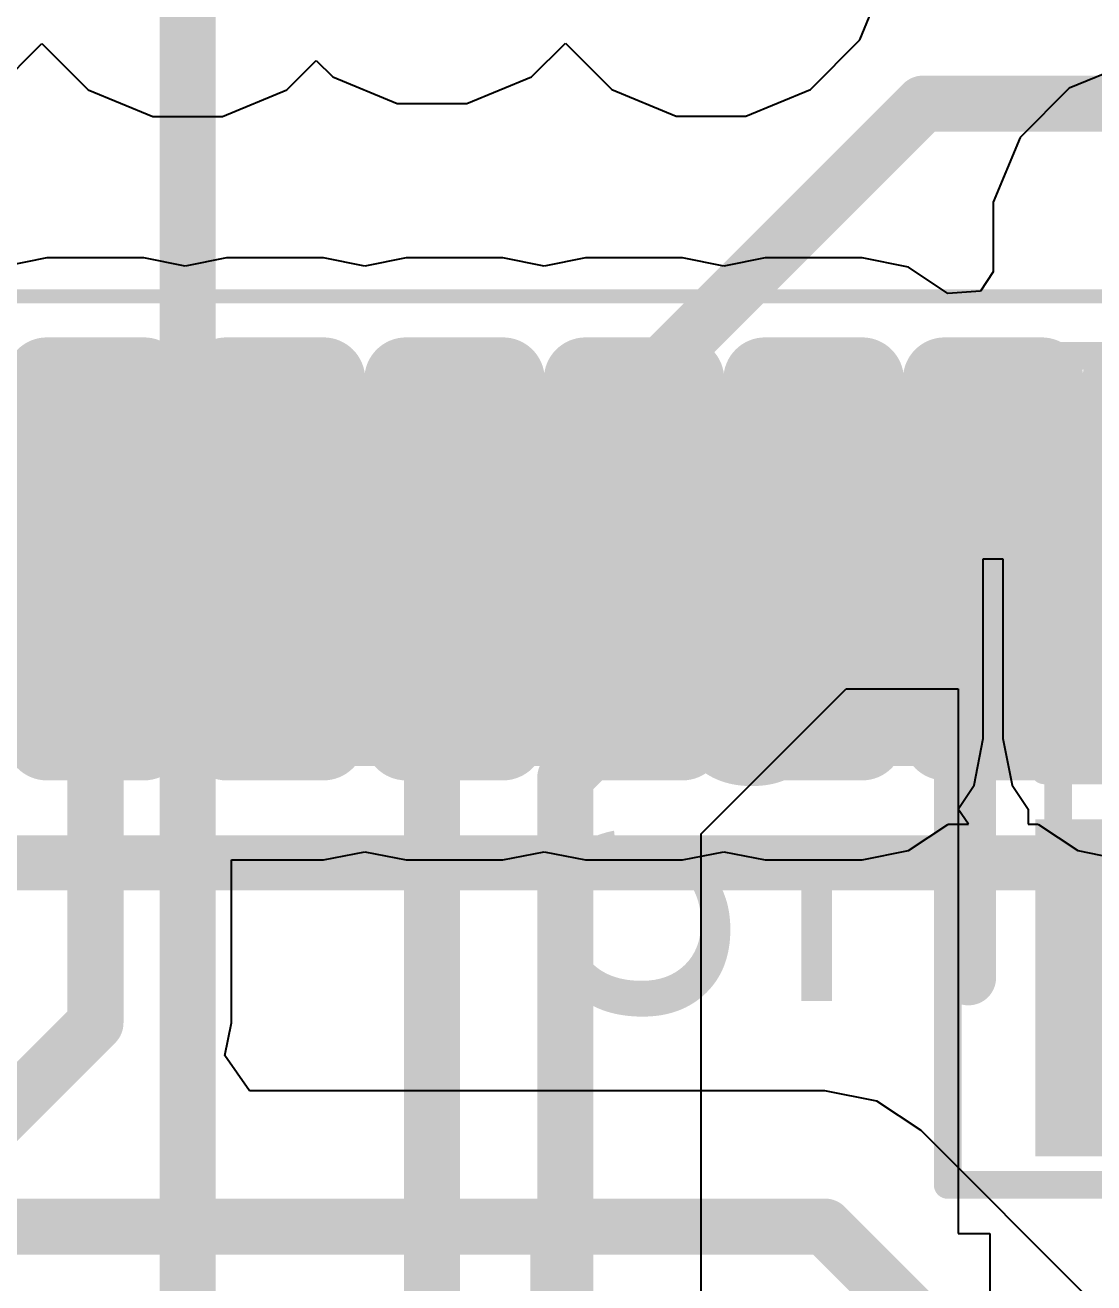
# Model space of a CAD drawing. Header units: inches. Extents: x -0.27 to 1.97, y -0.26 to 0.99.
# Drawn here: x 1.478 to 1.6303, y 0.501 to 0.6802 of the extents above; entities that cross this region are included whole.
import ezdxf

# ---------------------------------------------------------------- set-up
doc = ezdxf.new("R2010")
doc.units = ezdxf.units.IN
doc.header["$MEASUREMENT"] = 0
for name, color, linetype in [('Bottom Layer', 5, 'Continuous'), ('Bottom Overlay', 54, 'Continuous'), ('Bottom Paste', 16, 'Continuous'), ('Bottom Solder', 6, 'Continuous'), ('Mechanical 10', 56, 'Continuous'), ('Mechanical 12', 56, 'Continuous'), ('Mechanical 13', 56, 'Continuous'), ('Mechanical 14', 56, 'Continuous'), ('Mechanical 15', 56, 'Continuous'), ('Mechanical 3', 76, 'Continuous'), ('Top Layer', 1, 'Continuous'), ('Top Overlay', 2, 'Continuous'), ('Top Paste', 8, 'Continuous'), ('Top Solder', 216, 'Continuous')]:
    doc.layers.add(name, color=color, linetype=linetype)
doc.styles.add('Arial', font='', dxfattribs={"height": 0.2})
doc.styles.get('Arial').set_extended_font_data('Arial')

# ---------------------------------------------------------------- blocks, each defined once
blk = doc.blocks.new('XNLD_TSSOP24_N_B_11')
at = {"layer": 'Bottom Layer'}
h = blk.add_hatch(color=5, dxfattribs=at)
edge = h.paths.add_edge_path()
edge.add_arc((0.14175, 0.07089), 0.00195, 0, 90)
edge.add_line((0.14175, 0.07283), (0.09053, 0.07283))
edge.add_arc((0.09053, 0.07089), 0.00195, 90, 180)
edge.add_line((0.08858, 0.07089), (0.08858, 0.05707))
edge.add_arc((0.09053, 0.05707), 0.00195, 180, 270)
edge.add_line((0.09053, 0.05512), (0.14175, 0.05512))
edge.add_arc((0.14175, 0.05707), 0.00195, 270, 360)
edge.add_line((0.1437, 0.05707), (0.1437, 0.07089))
h = blk.add_hatch(color=5, dxfattribs=at)
edge = h.paths.add_edge_path()
edge.add_arc((0.14175, 0.0453), 0.00195, 0, 90)
edge.add_line((0.14175, 0.04724), (0.09053, 0.04724))
edge.add_arc((0.09053, 0.0453), 0.00195, 90, 180)
edge.add_line((0.08858, 0.0453), (0.08858, 0.03148))
edge.add_arc((0.09053, 0.03148), 0.00195, 180, 270)
edge.add_line((0.09053, 0.02953), (0.14175, 0.02953))
edge.add_arc((0.14175, 0.03148), 0.00195, 270, 360)
edge.add_line((0.1437, 0.03148), (0.1437, 0.0453))
h = blk.add_hatch(color=5, dxfattribs=at)
edge = h.paths.add_edge_path()
edge.add_arc((0.14175, 0.0197), 0.00195, 0, 90)
edge.add_line((0.14175, 0.02165), (0.09053, 0.02165))
edge.add_arc((0.09053, 0.0197), 0.00195, 90, 180)
edge.add_line((0.08858, 0.0197), (0.08858, 0.00589))
edge.add_arc((0.09053, 0.00589), 0.00195, 180, 270)
edge.add_line((0.09053, 0.00394), (0.14175, 0.00394))
edge.add_arc((0.14175, 0.00589), 0.00195, 270, 360)
edge.add_line((0.1437, 0.00589), (0.1437, 0.0197))
h = blk.add_hatch(color=5, dxfattribs=at)
edge = h.paths.add_edge_path()
edge.add_arc((0.14175, -0.00589), 0.00195, 0, 90)
edge.add_line((0.14175, -0.00394), (0.09053, -0.00394))
edge.add_arc((0.09053, -0.00589), 0.00195, 90, 180)
edge.add_line((0.08858, -0.00589), (0.08858, -0.0197))
edge.add_arc((0.09053, -0.0197), 0.00195, 180, 270)
edge.add_line((0.09053, -0.02165), (0.14175, -0.02165))
edge.add_arc((0.14175, -0.0197), 0.00195, 270, 360)
edge.add_line((0.1437, -0.0197), (0.1437, -0.00589))
h = blk.add_hatch(color=5, dxfattribs=at)
edge = h.paths.add_edge_path()
edge.add_arc((0.14175, -0.03148), 0.00195, 0, 90)
edge.add_line((0.14175, -0.02953), (0.09053, -0.02953))
edge.add_arc((0.09053, -0.03148), 0.00195, 90, 180)
edge.add_line((0.08858, -0.03148), (0.08858, -0.0453))
edge.add_arc((0.09053, -0.0453), 0.00195, 180, 270)
edge.add_line((0.09053, -0.04724), (0.14175, -0.04724))
edge.add_arc((0.14175, -0.0453), 0.00195, 270, 360)
edge.add_line((0.1437, -0.0453), (0.1437, -0.03148))
h = blk.add_hatch(color=5, dxfattribs=at)
edge = h.paths.add_edge_path()
edge.add_arc((0.14175, -0.05707), 0.00195, 0, 90)
edge.add_line((0.14175, -0.05512), (0.09053, -0.05512))
edge.add_arc((0.09053, -0.05707), 0.00195, 90, 180)
edge.add_line((0.08858, -0.05707), (0.08858, -0.07089))
edge.add_arc((0.09053, -0.07089), 0.00195, 180, 270)
edge.add_line((0.09053, -0.07283), (0.14175, -0.07283))
edge.add_arc((0.14175, -0.07089), 0.00195, 270, 360)
edge.add_line((0.1437, -0.07089), (0.1437, -0.05707))
at = {"layer": 'Bottom Paste'}
h = blk.add_hatch(color=16, dxfattribs=at)
edge = h.paths.add_edge_path()
edge.add_arc((0.14175, 0.07089), 0.00195, 0, 90)
edge.add_line((0.14175, 0.07283), (0.09053, 0.07283))
edge.add_arc((0.09053, 0.07089), 0.00195, 90, 180)
edge.add_line((0.08858, 0.07089), (0.08858, 0.05707))
edge.add_arc((0.09053, 0.05707), 0.00195, 180, 270)
edge.add_line((0.09053, 0.05512), (0.14175, 0.05512))
edge.add_arc((0.14175, 0.05707), 0.00195, 270, 360)
edge.add_line((0.1437, 0.05707), (0.1437, 0.07089))
h = blk.add_hatch(color=16, dxfattribs=at)
edge = h.paths.add_edge_path()
edge.add_arc((0.14175, 0.0453), 0.00195, 0, 90)
edge.add_line((0.14175, 0.04724), (0.09053, 0.04724))
edge.add_arc((0.09053, 0.0453), 0.00195, 90, 180)
edge.add_line((0.08858, 0.0453), (0.08858, 0.03148))
edge.add_arc((0.09053, 0.03148), 0.00195, 180, 270)
edge.add_line((0.09053, 0.02953), (0.14175, 0.02953))
edge.add_arc((0.14175, 0.03148), 0.00195, 270, 360)
edge.add_line((0.1437, 0.03148), (0.1437, 0.0453))
h = blk.add_hatch(color=16, dxfattribs=at)
edge = h.paths.add_edge_path()
edge.add_arc((0.14175, 0.0197), 0.00195, 0, 90)
edge.add_line((0.14175, 0.02165), (0.09053, 0.02165))
edge.add_arc((0.09053, 0.0197), 0.00195, 90, 180)
edge.add_line((0.08858, 0.0197), (0.08858, 0.00589))
edge.add_arc((0.09053, 0.00589), 0.00195, 180, 270)
edge.add_line((0.09053, 0.00394), (0.14175, 0.00394))
edge.add_arc((0.14175, 0.00589), 0.00195, 270, 360)
edge.add_line((0.1437, 0.00589), (0.1437, 0.0197))
h = blk.add_hatch(color=16, dxfattribs=at)
edge = h.paths.add_edge_path()
edge.add_arc((0.14175, -0.00589), 0.00195, 0, 90)
edge.add_line((0.14175, -0.00394), (0.09053, -0.00394))
edge.add_arc((0.09053, -0.00589), 0.00195, 90, 180)
edge.add_line((0.08858, -0.00589), (0.08858, -0.0197))
edge.add_arc((0.09053, -0.0197), 0.00195, 180, 270)
edge.add_line((0.09053, -0.02165), (0.14175, -0.02165))
edge.add_arc((0.14175, -0.0197), 0.00195, 270, 360)
edge.add_line((0.1437, -0.0197), (0.1437, -0.00589))
h = blk.add_hatch(color=16, dxfattribs=at)
edge = h.paths.add_edge_path()
edge.add_arc((0.14175, -0.03148), 0.00195, 0, 90)
edge.add_line((0.14175, -0.02953), (0.09053, -0.02953))
edge.add_arc((0.09053, -0.03148), 0.00195, 90, 180)
edge.add_line((0.08858, -0.03148), (0.08858, -0.0453))
edge.add_arc((0.09053, -0.0453), 0.00195, 180, 270)
edge.add_line((0.09053, -0.04724), (0.14175, -0.04724))
edge.add_arc((0.14175, -0.0453), 0.00195, 270, 360)
edge.add_line((0.1437, -0.0453), (0.1437, -0.03148))
h = blk.add_hatch(color=16, dxfattribs=at)
edge = h.paths.add_edge_path()
edge.add_arc((0.14175, -0.05707), 0.00195, 0, 90)
edge.add_line((0.14175, -0.05512), (0.09053, -0.05512))
edge.add_arc((0.09053, -0.05707), 0.00195, 90, 180)
edge.add_line((0.08858, -0.05707), (0.08858, -0.07089))
edge.add_arc((0.09053, -0.07089), 0.00195, 180, 270)
edge.add_line((0.09053, -0.07283), (0.14175, -0.07283))
edge.add_arc((0.14175, -0.07089), 0.00195, 270, 360)
edge.add_line((0.1437, -0.07089), (0.1437, -0.05707))
at = {"layer": 'Bottom Solder'}
h = blk.add_hatch(color=6, dxfattribs=at)
edge = h.paths.add_edge_path()
edge.add_arc((0.14175, 0.07089), 0.00595, 0, 90)
edge.add_line((0.14175, 0.07683), (0.09053, 0.07683))
edge.add_arc((0.09053, 0.07089), 0.00595, 90, 180)
edge.add_line((0.08458, 0.07089), (0.08458, 0.05707))
edge.add_arc((0.09053, 0.05707), 0.00595, 180, 270)
edge.add_line((0.09053, 0.05112), (0.14175, 0.05112))
edge.add_arc((0.14175, 0.05707), 0.00595, 270, 360)
edge.add_line((0.1477, 0.05707), (0.1477, 0.07089))
h = blk.add_hatch(color=6, dxfattribs=at)
edge = h.paths.add_edge_path()
edge.add_arc((0.14175, 0.0453), 0.00595, 0, 90)
edge.add_line((0.14175, 0.05124), (0.09053, 0.05124))
edge.add_arc((0.09053, 0.0453), 0.00595, 90, 180)
edge.add_line((0.08458, 0.0453), (0.08458, 0.03148))
edge.add_arc((0.09053, 0.03148), 0.00595, 180, 270)
edge.add_line((0.09053, 0.02553), (0.14175, 0.02553))
edge.add_arc((0.14175, 0.03148), 0.00595, 270, 360)
edge.add_line((0.1477, 0.03148), (0.1477, 0.0453))
h = blk.add_hatch(color=6, dxfattribs=at)
edge = h.paths.add_edge_path()
edge.add_arc((0.14175, 0.0197), 0.00595, 0, 90)
edge.add_line((0.14175, 0.02565), (0.09053, 0.02565))
edge.add_arc((0.09053, 0.0197), 0.00595, 90, 180)
edge.add_line((0.08458, 0.0197), (0.08458, 0.00589))
edge.add_arc((0.09053, 0.00589), 0.00595, 180, 270)
edge.add_line((0.09053, -0.00006), (0.14175, -0.00006))
edge.add_arc((0.14175, 0.00589), 0.00595, 270, 360)
edge.add_line((0.1477, 0.00589), (0.1477, 0.0197))
h = blk.add_hatch(color=6, dxfattribs=at)
edge = h.paths.add_edge_path()
edge.add_arc((0.14175, -0.00589), 0.00595, 0, 90)
edge.add_line((0.14175, 0.00006), (0.09053, 0.00006))
edge.add_arc((0.09053, -0.00589), 0.00595, 90, 180)
edge.add_line((0.08458, -0.00589), (0.08458, -0.0197))
edge.add_arc((0.09053, -0.0197), 0.00595, 180, 270)
edge.add_line((0.09053, -0.02565), (0.14175, -0.02565))
edge.add_arc((0.14175, -0.0197), 0.00595, 270, 360)
edge.add_line((0.1477, -0.0197), (0.1477, -0.00589))
h = blk.add_hatch(color=6, dxfattribs=at)
edge = h.paths.add_edge_path()
edge.add_arc((0.14175, -0.03148), 0.00595, 0, 90)
edge.add_line((0.14175, -0.02553), (0.09053, -0.02553))
edge.add_arc((0.09053, -0.03148), 0.00595, 90, 180)
edge.add_line((0.08458, -0.03148), (0.08458, -0.0453))
edge.add_arc((0.09053, -0.0453), 0.00595, 180, 270)
edge.add_line((0.09053, -0.05124), (0.14175, -0.05124))
edge.add_arc((0.14175, -0.0453), 0.00595, 270, 360)
edge.add_line((0.1477, -0.0453), (0.1477, -0.03148))
h = blk.add_hatch(color=6, dxfattribs=at)
edge = h.paths.add_edge_path()
edge.add_arc((0.14175, -0.05707), 0.00595, 0, 90)
edge.add_line((0.14175, -0.05112), (0.09053, -0.05112))
edge.add_arc((0.09053, -0.05707), 0.00595, 90, 180)
edge.add_line((0.08458, -0.05707), (0.08458, -0.07089))
edge.add_arc((0.09053, -0.07089), 0.00595, 180, 270)
edge.add_line((0.09053, -0.07683), (0.14175, -0.07683))
edge.add_arc((0.14175, -0.07089), 0.00595, 270, 360)
edge.add_line((0.1477, -0.07089), (0.1477, -0.05707))
h = blk.add_hatch(color=6, dxfattribs=at)
edge = h.paths.add_edge_path()
edge.add_arc((0.14175, -0.08266), 0.00595, 0, 90)
edge.add_line((0.14175, -0.07671), (0.09053, -0.07671))
edge.add_arc((0.09053, -0.08266), 0.00595, 90, 180)
edge.add_line((0.08458, -0.08266), (0.08458, -0.09648))
edge.add_arc((0.09053, -0.09648), 0.00595, 180, 270)
edge.add_line((0.09053, -0.10243), (0.14175, -0.10243))
edge.add_arc((0.14175, -0.09648), 0.00595, 270, 360)
edge.add_line((0.1477, -0.09648), (0.1477, -0.08266))
at = {"layer": 'Bottom Overlay'}
blk.add_lwpolyline([(0.07283, 0.15551, 0.00787, 0.00787, 0), (0.07283, -0.15551, 0.00787, 0.00787, 0)], format="xyseb", dxfattribs=at)
at = {"layer": 'Mechanical 13'}
blk.add_lwpolyline([(0.08858, 0.15551, 0.00394, 0.00394, 0), (0.08858, -0.15551, 0.00394, 0.00394, 0)], format="xyseb", dxfattribs=at)
at = {"layer": 'Mechanical 15'}
for points in [[(0.15354, 0.16535, 0.00197, 0.00197, 0), (0.15354, -0.16535, 0.00197, 0.00197, 0)], [(-0.01969, 0, 0.00394, 0.00394, 0), (0.01969, 0, 0.00394, 0.00394, 0)]]:
    blk.add_lwpolyline(points, format="xyseb", dxfattribs=at)
blk.add_lwpolyline([(0.0187, 0, 0.00197, 0.00197, 1), (0.02067, 0, 0.00197, 0.00197, 1)], format="xyseb", close=True, dxfattribs=at)
blk = doc.blocks.new('RESC1608X055N_0603_27')
at = {"layer": 'Mechanical 3'}
h = blk.add_hatch(color=76, dxfattribs=at)
edge = h.paths.add_edge_path()
edge.add_arc((0, 0), 0.005, 0, 360)
at = {"layer": 'Top Layer'}
for points in [[(-0.05098, 0.015), (-0.01098, 0.015), (-0.01098, -0.015), (-0.05098, -0.015)], [(0.01098, 0.015), (0.05098, 0.015), (0.05098, -0.015), (0.01098, -0.015)]]:
    blk.add_hatch(color=1, dxfattribs=at).paths.add_polyline_path(points)
at = {"layer": 'Top Paste'}
for points in [[(-0.05098, 0.015), (-0.01098, 0.015), (-0.01098, -0.015), (-0.05098, -0.015)], [(0.01098, 0.015), (0.05098, 0.015), (0.05098, -0.015), (0.01098, -0.015)]]:
    blk.add_hatch(color=8, dxfattribs=at).paths.add_polyline_path(points)
at = {"layer": 'Top Solder'}
for points in [[(-0.05498, 0.019), (-0.00698, 0.019), (-0.00698, -0.019), (-0.05498, -0.019)], [(0.00698, 0.019), (0.05498, 0.019), (0.05498, -0.019), (0.00698, -0.019)]]:
    blk.add_hatch(color=216, dxfattribs=at).paths.add_polyline_path(points)
at = {"layer": 'Mechanical 10'}
for points in [[(-0.03543, -0.01575, 0.00394, 0.00394, 0), (-0.03543, 0.01575, 0.00394, 0.00394, 0)], [(0.03543, 0.01575, 0.00394, 0.00394, 0), (-0.03543, 0.01575, 0.00394, 0.00394, 0)], [(0.03543, -0.01575, 0.00394, 0.00394, 0), (0.03543, 0.01575, 0.00394, 0.00394, 0)], [(0.03543, -0.01575, 0.00394, 0.00394, 0), (-0.03543, -0.01575, 0.00394, 0.00394, 0)]]:
    blk.add_lwpolyline(points, format="xyseb", dxfattribs=at)
for points in [[(-0.03642, 0.01575, 0.00197, 0.00197, 1), (-0.03445, 0.01575, 0.00197, 0.00197, 1)], [(-0.03642, 0.01575, 0.00197, 0.00197, 1), (-0.03445, 0.01575, 0.00197, 0.00197, 1)], [(0.03445, 0.01575, 0.00197, 0.00197, 1), (0.03642, 0.01575, 0.00197, 0.00197, 1)], [(0.03445, 0.01575, 0.00197, 0.00197, 1), (0.03642, 0.01575, 0.00197, 0.00197, 1)], [(-0.03642, -0.01575, 0.00197, 0.00197, 1), (-0.03445, -0.01575, 0.00197, 0.00197, 1)], [(-0.03642, -0.01575, 0.00197, 0.00197, 1), (-0.03445, -0.01575, 0.00197, 0.00197, 1)], [(0.03445, -0.01575, 0.00197, 0.00197, 1), (0.03642, -0.01575, 0.00197, 0.00197, 1)], [(0.03445, -0.01575, 0.00197, 0.00197, 1), (0.03642, -0.01575, 0.00197, 0.00197, 1)]]:
    blk.add_lwpolyline(points, format="xyseb", close=True, dxfattribs=at)
at = {"layer": 'Mechanical 12'}
for points in [[(0.0315, 0.01575, 0.00394, 0.00394, 0), (-0.03149, 0.01575, 0.00394, 0.00394, 0)], [(-0.03149, -0.01574, 0.00394, 0.00394, 0), (-0.03149, 0.01575, 0.00394, 0.00394, 0)], [(0.0315, -0.01574, 0.00394, 0.00394, 0), (0.0315, 0.01575, 0.00394, 0.00394, 0)], [(0.0315, -0.01574, 0.00394, 0.00394, 0), (-0.03149, -0.01574, 0.00394, 0.00394, 0)]]:
    blk.add_lwpolyline(points, format="xyseb", dxfattribs=at)
for points in [[(-0.03248, 0.01575, 0.00197, 0.00197, 1), (-0.03051, 0.01575, 0.00197, 0.00197, 1)], [(-0.03248, 0.01575, 0.00197, 0.00197, 1), (-0.03051, 0.01575, 0.00197, 0.00197, 1)], [(0.03052, 0.01575, 0.00197, 0.00197, 1), (0.03248, 0.01575, 0.00197, 0.00197, 1)], [(0.03052, 0.01575, 0.00197, 0.00197, 1), (0.03248, 0.01575, 0.00197, 0.00197, 1)], [(-0.03248, -0.01574, 0.00197, 0.00197, 1), (-0.03051, -0.01574, 0.00197, 0.00197, 1)], [(-0.03248, -0.01574, 0.00197, 0.00197, 1), (-0.03051, -0.01574, 0.00197, 0.00197, 1)], [(0.03052, -0.01574, 0.00197, 0.00197, 1), (0.03248, -0.01574, 0.00197, 0.00197, 1)], [(0.03052, -0.01574, 0.00197, 0.00197, 1), (0.03248, -0.01574, 0.00197, 0.00197, 1)]]:
    blk.add_lwpolyline(points, format="xyseb", close=True, dxfattribs=at)
at = {"layer": 'Mechanical 14'}
for points in [[(0.05906, 0.0315, 0.00394, 0.00394, 0), (-0.05906, 0.0315, 0.00394, 0.00394, 0)], [(-0.05906, -0.0315, 0.00394, 0.00394, 0), (-0.05906, 0.0315, 0.00394, 0.00394, 0)], [(0.05906, -0.0315, 0.00394, 0.00394, 0), (0.05906, 0.0315, 0.00394, 0.00394, 0)], [(0, -0.01772, 0.00394, 0.00394, 0), (0, 0.01772, 0.00394, 0.00394, 0)], [(0.01772, 0, 0.00394, 0.00394, 0), (-0.01772, 0, 0.00394, 0.00394, 0)], [(0.05906, -0.0315, 0.00394, 0.00394, 0), (-0.05906, -0.0315, 0.00394, 0.00394, 0)]]:
    blk.add_lwpolyline(points, format="xyseb", dxfattribs=at)
for points in [[(-0.06004, 0.0315, 0.00197, 0.00197, 1), (-0.05807, 0.0315, 0.00197, 0.00197, 1)], [(-0.06004, 0.0315, 0.00197, 0.00197, 1), (-0.05807, 0.0315, 0.00197, 0.00197, 1)], [(0.05807, 0.0315, 0.00197, 0.00197, 1), (0.06004, 0.0315, 0.00197, 0.00197, 1)], [(0.05807, 0.0315, 0.00197, 0.00197, 1), (0.06004, 0.0315, 0.00197, 0.00197, 1)], [(-0.00098, 0.01772, 0.00197, 0.00197, 1), (0.00098, 0.01772, 0.00197, 0.00197, 1)], [(-0.0187, 0, 0.00197, 0.00197, 1), (-0.01673, 0, 0.00197, 0.00197, 1)], [(0.01673, 0, 0.00197, 0.00197, 1), (0.0187, 0, 0.00197, 0.00197, 1)], [(-0.00098, -0.01772, 0.00197, 0.00197, 1), (0.00098, -0.01772, 0.00197, 0.00197, 1)], [(-0.06004, -0.0315, 0.00197, 0.00197, 1), (-0.05807, -0.0315, 0.00197, 0.00197, 1)], [(-0.06004, -0.0315, 0.00197, 0.00197, 1), (-0.05807, -0.0315, 0.00197, 0.00197, 1)], [(0.05807, -0.0315, 0.00197, 0.00197, 1), (0.06004, -0.0315, 0.00197, 0.00197, 1)], [(0.05807, -0.0315, 0.00197, 0.00197, 1), (0.06004, -0.0315, 0.00197, 0.00197, 1)]]:
    blk.add_lwpolyline(points, format="xyseb", close=True, dxfattribs=at)
at = {"layer": 'Top Overlay'}
for points in [[(0.02953, 0.02854, 0.00787, 0.00787, 0), (-0.02953, 0.02854, 0.00787, 0.00787, 0)], [(0.02953, -0.02854, 0.00787, 0.00787, 0), (-0.02953, -0.02854, 0.00787, 0.00787, 0)]]:
    blk.add_lwpolyline(points, format="xyseb", dxfattribs=at)
for points in [[(-0.0315, 0.02854, 0.00394, 0.00394, 1), (-0.02756, 0.02854, 0.00394, 0.00394, 1)], [(0.02756, 0.02854, 0.00394, 0.00394, 1), (0.0315, 0.02854, 0.00394, 0.00394, 1)], [(-0.0315, -0.02854, 0.00394, 0.00394, 1), (-0.02756, -0.02854, 0.00394, 0.00394, 1)], [(0.02756, -0.02854, 0.00394, 0.00394, 1), (0.0315, -0.02854, 0.00394, 0.00394, 1)]]:
    blk.add_lwpolyline(points, format="xyseb", close=True, dxfattribs=at)
at = {"layer": 'Mechanical 10', "style": 'Arial'}
blk.add_text('R5', height=0.04, dxfattribs=at).set_placement((-0.02559, -0.00787))

msp = doc.modelspace()

# ---------------------------------------------------------------- linework, layer by layer
at = {"layer": 'Bottom Layer'}
for p, q in [((1.59696, 0.67807), (1.60077, 0.68726)), ((1.47339, 0.67058), (1.48039, 0.67757)), ((1.48039, 0.67757), (1.487, 0.67097)), ((1.55016, 0.67281), (1.555, 0.67764)), ((1.555, 0.67764), (1.56161, 0.67104)), ((1.58993, 0.67104), (1.59696, 0.67807)), ((1.51532, 0.67097), (1.5195, 0.67514)), ((1.5195, 0.67514), (1.52184, 0.67281)), ((1.63603, 0.675), (1.62684, 0.67119)), ((1.52184, 0.67281), (1.53103, 0.669)), ((1.54097, 0.669), (1.55016, 0.67281)), ((1.487, 0.67097), (1.49619, 0.66716)), ((1.50613, 0.66716), (1.51532, 0.67097)), ((1.56161, 0.67104), (1.5708, 0.66723)), ((1.58074, 0.66723), (1.58993, 0.67104)), ((1.62684, 0.67119), (1.61981, 0.66416)), ((1.53103, 0.669), (1.54097, 0.669)), ((1.49619, 0.66716), (1.50613, 0.66716)), ((1.5708, 0.66723), (1.58074, 0.66723)), ((1.61981, 0.66416), (1.616, 0.65497)), ((1.616, 0.65497), (1.616, 0.64503)), ((1.48111, 0.64703), (1.47523, 0.64586)), ((1.49493, 0.64703), (1.48111, 0.64703)), ((1.50082, 0.64586), (1.49493, 0.64703)), ((1.5067, 0.64703), (1.50082, 0.64586)), ((1.52052, 0.64703), (1.5067, 0.64703)), ((1.52641, 0.64586), (1.52052, 0.64703)), ((1.5323, 0.64703), (1.52641, 0.64586)), ((1.54611, 0.64703), (1.5323, 0.64703)), ((1.552, 0.64586), (1.54611, 0.64703)), ((1.55789, 0.64703), (1.552, 0.64586)), ((1.5717, 0.64703), (1.55789, 0.64703)), ((1.57759, 0.64586), (1.5717, 0.64703)), ((1.58348, 0.64703), (1.57759, 0.64586)), ((1.5973, 0.64703), (1.58348, 0.64703)), ((1.60391, 0.64572), (1.5973, 0.64703)), ((1.60951, 0.64197), (1.60391, 0.64572)), ((1.616, 0.64503), (1.61418, 0.6423)), ((1.61418, 0.6423), (1.60951, 0.64197)), ((1.61458, 0.57853), (1.61458, 0.60414)), ((1.61458, 0.60414), (1.61737, 0.60414)), ((1.61737, 0.60414), (1.61737, 0.57853)), ((1.61326, 0.57192), (1.61458, 0.57853)), ((1.61737, 0.57853), (1.61869, 0.57192)), ((1.61098, 0.5685), (1.61326, 0.57192)), ((1.61869, 0.57192), (1.62098, 0.5685)), ((1.61246, 0.56635), (1.61098, 0.5685)), ((1.62098, 0.5685), (1.62098, 0.56635)), ((1.60391, 0.56257), (1.60951, 0.56631)), ((1.60951, 0.56631), (1.60954, 0.56635)), ((1.60954, 0.56635), (1.61246, 0.56635)), ((1.62098, 0.56635), (1.62241, 0.56635)), ((1.62241, 0.56635), (1.62244, 0.56631)), ((1.62244, 0.56631), (1.62804, 0.56257)), ((1.5074, 0.53802), (1.5074, 0.56125)), ((1.5074, 0.56125), (1.52052, 0.56125)), ((1.52052, 0.56125), (1.52641, 0.56242)), ((1.52641, 0.56242), (1.5323, 0.56125)), ((1.5323, 0.56125), (1.54611, 0.56125)), ((1.54611, 0.56125), (1.552, 0.56242)), ((1.552, 0.56242), (1.55789, 0.56125)), ((1.55789, 0.56125), (1.5717, 0.56125)), ((1.5717, 0.56125), (1.57759, 0.56242)), ((1.57759, 0.56242), (1.58348, 0.56125)), ((1.58348, 0.56125), (1.5973, 0.56125)), ((1.5973, 0.56125), (1.60391, 0.56257)), ((1.62804, 0.56257), (1.63466, 0.56125)), ((1.50647, 0.53337), (1.5074, 0.53802)), ((1.50998, 0.52837), (1.50647, 0.53337)), ((1.592, 0.52837), (1.50998, 0.52837)), ((1.59941, 0.5269), (1.592, 0.52837)), ((1.6057, 0.5227), (1.59941, 0.5269)), ((1.62967, 0.49872), (1.6057, 0.5227))]:
    msp.add_line(p, q, dxfattribs=at)
for points in [[(1.48802, 0.53802, 0.008, 0.008, 0), (1.48802, 0.60414, 0.008, 0.008, 0)], [(1.472, 0.522, 0.008, 0.008, 0), (1.48802, 0.53802, 0.008, 0.008, 0)], [(1.23, 0.509, 0.008, 0.008, 0), (1.592, 0.509, 0.008, 0.008, 0)], [(1.592, 0.509, 0.008, 0.008, 0), (1.61598, 0.48502, 0.008, 0.008, 0)]]:
    msp.add_lwpolyline(points, format="xyseb", dxfattribs=at)
for points in [[(1.48602, 0.60414, 0.004, 0.004, 1), (1.49002, 0.60414, 0.004, 0.004, 1)], [(1.48602, 0.53802, 0.004, 0.004, 1), (1.49002, 0.53802, 0.004, 0.004, 1)], [(1.48602, 0.53802, 0.004, 0.004, 1), (1.49002, 0.53802, 0.004, 0.004, 1)], [(1.59, 0.509, 0.004, 0.004, 1), (1.594, 0.509, 0.004, 0.004, 1)], [(1.59, 0.509, 0.004, 0.004, 1), (1.594, 0.509, 0.004, 0.004, 1)]]:
    msp.add_lwpolyline(points, format="xyseb", close=True, dxfattribs=at)
at = {"layer": 'Top Layer'}
for p, q in [((1.57437, 0.56498), (1.59501, 0.58561)), ((1.59501, 0.58561), (1.611, 0.58561)), ((1.611, 0.58561), (1.611, 0.56998)), ((1.611, 0.56998), (1.611, 0.50802)), ((1.57437, 0.299), (1.57437, 0.56498)), ((1.611, 0.50802), (1.61551, 0.50802)), ((1.61551, 0.50802), (1.61551, 0.472))]:
    msp.add_line(p, q, dxfattribs=at)
for points in [[(1.50116, 0.36516, 0.008, 0.008, 0), (1.50116, 0.69216, 0.008, 0.008, 0)], [(1.536, 0.599, 0.008, 0.008, 0), (1.606, 0.669, 0.008, 0.008, 0)], [(1.606, 0.669, 0.008, 0.008, 0), (1.686, 0.669, 0.008, 0.008, 0)], [(1.555, 0.573, 0.008, 0.008, 0), (1.58698, 0.60498, 0.008, 0.008, 0)], [(1.58698, 0.60498, 0.008, 0.008, 0), (1.641, 0.60498, 0.008, 0.008, 0)], [(1.536, 0.309, 0.008, 0.008, 0), (1.536, 0.599, 0.008, 0.008, 0)], [(1.555, 0.299, 0.008, 0.008, 0), (1.555, 0.573, 0.008, 0.008, 0)]]:
    msp.add_lwpolyline(points, format="xyseb", dxfattribs=at)
for points in [[(1.604, 0.669, 0.004, 0.004, 1), (1.608, 0.669, 0.004, 0.004, 1)], [(1.604, 0.669, 0.004, 0.004, 1), (1.608, 0.669, 0.004, 0.004, 1)], [(1.58498, 0.60498, 0.004, 0.004, 1), (1.58898, 0.60498, 0.004, 0.004, 1)], [(1.58498, 0.60498, 0.004, 0.004, 1), (1.58898, 0.60498, 0.004, 0.004, 1)], [(1.534, 0.599, 0.004, 0.004, 1), (1.538, 0.599, 0.004, 0.004, 1)], [(1.534, 0.599, 0.004, 0.004, 1), (1.538, 0.599, 0.004, 0.004, 1)], [(1.553, 0.573, 0.004, 0.004, 1), (1.557, 0.573, 0.004, 0.004, 1)], [(1.553, 0.573, 0.004, 0.004, 1), (1.557, 0.573, 0.004, 0.004, 1)]]:
    msp.add_lwpolyline(points, format="xyseb", close=True, dxfattribs=at)

# ---------------------------------------------------------------- block references
for name, p, rotation in [('XNLD_TSSOP24_N_B_11', (1.552, 0.488), 90), ('RESC1608X055N_0603_27', (1.641, 0.574), 270)]:
    msp.add_blockref(name, p, dxfattribs=dict(rotation=rotation))

# ---------------------------------------------------------------- texts
at = {"layer": 'Top Overlay', "style": 'Arial'}
msp.add_text('R5', height=0.04, rotation=270, dxfattribs=at).set_placement((1.553, 0.608))

doc.saveas('drawing.dxf')
